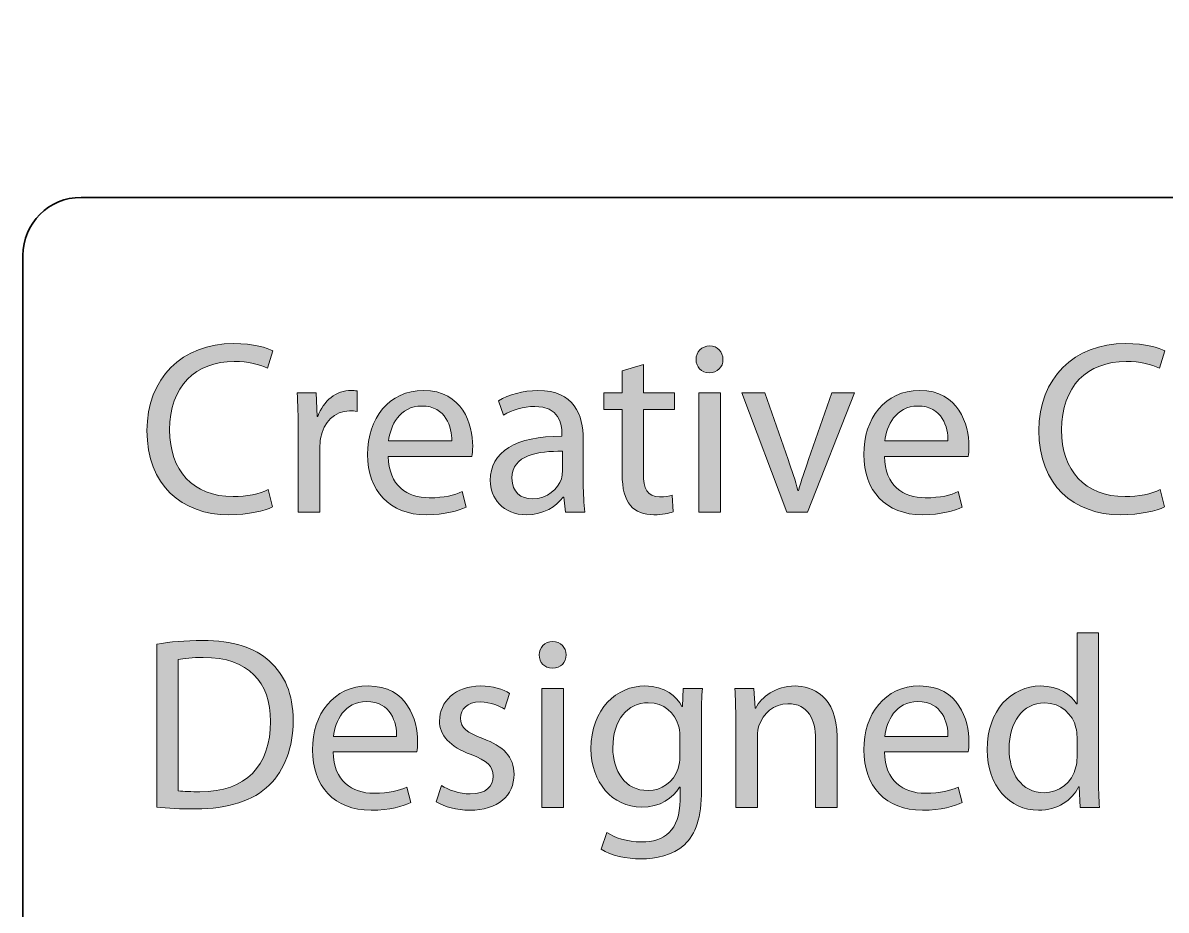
# Model space of a CAD drawing. Header units: inches. Extents: x 51 to 229, y 44 to 173.
# Drawn here: x 50.58 to 70.24, y 124.21 to 139.47 of the extents above; entities that cross this region are included whole.
import ezdxf

# ---------------------------------------------------------------- set-up
doc = ezdxf.new("R2010")
doc.units = ezdxf.units.IN
doc.header["$MEASUREMENT"] = 0
doc.layers.add('Artwork', color=7, linetype='Continuous')

# ---------------------------------------------------------------- blocks, each defined once
blk = doc.blocks.new('block 7')
at = {"layer": 'Artwork', "true_color": 0xed1c24}
h = blk.add_hatch(color=240, dxfattribs=at)
h.dxf.hatch_style = 2
edge = h.paths.add_edge_path()
edge.add_spline(control_points=[(54.874, 131.146), (54.743, 131.078), (54.468, 131.01), (54.121, 131.01), (53.317, 131.01), (52.716, 131.518), (52.716, 132.457), (52.716, 133.354), (53.321, 133.955), (54.205, 133.955), (54.557, 133.955), (54.785, 133.879), (54.882, 133.828), (54.882, 133.828), (54.789, 133.528), (54.789, 133.528), (54.654, 133.596), (54.455, 133.646), (54.218, 133.646), (53.55, 133.646), (53.105, 133.219), (53.105, 132.47), (53.105, 131.768), (53.507, 131.323), (54.197, 131.323), (54.426, 131.323), (54.654, 131.37), (54.802, 131.442), (54.802, 131.442), (54.874, 131.146), (54.874, 131.146)], knot_values=[0, 0, 0, 0, 1, 1, 1, 2, 2, 2, 3, 3, 3, 4, 4, 4, 5, 5, 5, 6, 6, 6, 7, 7, 7, 8, 8, 8, 9, 9, 9, 10, 10, 10, 10], degree=3, periodic=1)
h = blk.add_hatch(color=240, dxfattribs=at)
h.dxf.hatch_style = 2
edge = h.paths.add_edge_path()
edge.add_spline(control_points=[(62.618, 133.68), (62.618, 133.553), (62.529, 133.452), (62.381, 133.452), (62.245, 133.452), (62.156, 133.553), (62.156, 133.68), (62.156, 133.807), (62.249, 133.913), (62.389, 133.913), (62.525, 133.913), (62.618, 133.811), (62.618, 133.68)], knot_values=[0, 0, 0, 0, 1, 1, 1, 2, 2, 2, 3, 3, 3, 4, 4, 4, 4], degree=3, periodic=1)
h.paths.add_polyline_path([(62.203, 131.057), (62.203, 133.105), (62.575, 133.105), (62.575, 131.057)])
h = blk.add_hatch(color=240, dxfattribs=at)
h.dxf.hatch_style = 2
edge = h.paths.add_edge_path()
edge.add_spline(control_points=[(70.207, 131.146), (70.076, 131.078), (69.801, 131.01), (69.454, 131.01), (68.65, 131.01), (68.049, 131.518), (68.049, 132.457), (68.049, 133.354), (68.654, 133.955), (69.538, 133.955), (69.89, 133.955), (70.118, 133.879), (70.215, 133.828), (70.215, 133.828), (70.122, 133.528), (70.122, 133.528), (69.987, 133.596), (69.788, 133.646), (69.551, 133.646), (68.883, 133.646), (68.438, 133.219), (68.438, 132.47), (68.438, 131.768), (68.84, 131.323), (69.53, 131.323), (69.758, 131.323), (69.987, 131.37), (70.135, 131.442), (70.135, 131.442), (70.207, 131.146), (70.207, 131.146)], knot_values=[0, 0, 0, 0, 1, 1, 1, 2, 2, 2, 3, 3, 3, 4, 4, 4, 5, 5, 5, 6, 6, 6, 7, 7, 7, 8, 8, 8, 9, 9, 9, 10, 10, 10, 10], degree=3, periodic=1)
h = blk.add_hatch(color=240, dxfattribs=at)
h.dxf.hatch_style = 2
edge = h.paths.add_edge_path()
edge.add_spline(control_points=[(61.25, 133.596), (61.25, 133.596), (61.25, 133.105), (61.25, 133.105), (61.25, 133.105), (61.783, 133.105), (61.783, 133.105), (61.783, 133.105), (61.783, 132.821), (61.783, 132.821), (61.783, 132.821), (61.25, 132.821), (61.25, 132.821), (61.25, 132.821), (61.25, 131.717), (61.25, 131.717), (61.25, 131.463), (61.322, 131.319), (61.529, 131.319), (61.631, 131.319), (61.69, 131.328), (61.745, 131.345), (61.745, 131.345), (61.762, 131.061), (61.762, 131.061), (61.69, 131.036), (61.576, 131.01), (61.432, 131.01), (61.259, 131.01), (61.119, 131.07), (61.03, 131.167), (60.929, 131.281), (60.886, 131.463), (60.886, 131.704), (60.886, 131.704), (60.886, 132.821), (60.886, 132.821), (60.886, 132.821), (60.569, 132.821), (60.569, 132.821), (60.569, 132.821), (60.569, 133.105), (60.569, 133.105), (60.569, 133.105), (60.886, 133.105), (60.886, 133.105), (60.886, 133.105), (60.886, 133.486), (60.886, 133.486), (60.886, 133.486), (61.25, 133.596), (61.25, 133.596)], knot_values=[0, 0, 0, 0, 1, 1, 1, 2, 2, 2, 3, 3, 3, 4, 4, 4, 5, 5, 5, 6, 6, 6, 7, 7, 7, 8, 8, 8, 9, 9, 9, 10, 10, 10, 11, 11, 11, 12, 12, 12, 13, 13, 13, 14, 14, 14, 15, 15, 15, 16, 16, 16, 17, 17, 17, 17], degree=3, periodic=1)
h = blk.add_hatch(color=240, dxfattribs=at)
h.dxf.hatch_style = 2
edge = h.paths.add_edge_path()
edge.add_spline(control_points=[(55.315, 132.466), (55.315, 132.707), (55.311, 132.914), (55.298, 133.105), (55.298, 133.105), (55.624, 133.105), (55.624, 133.105), (55.624, 133.105), (55.641, 132.699), (55.641, 132.699), (55.641, 132.699), (55.654, 132.699), (55.654, 132.699), (55.747, 132.974), (55.975, 133.147), (56.225, 133.147), (56.263, 133.147), (56.293, 133.143), (56.327, 133.139), (56.327, 133.139), (56.327, 132.787), (56.327, 132.787), (56.288, 132.796), (56.25, 132.796), (56.2, 132.796), (55.937, 132.796), (55.751, 132.601), (55.7, 132.322), (55.692, 132.271), (55.688, 132.208), (55.688, 132.149), (55.688, 132.149), (55.688, 131.057), (55.688, 131.057), (55.688, 131.057), (55.315, 131.057), (55.315, 131.057), (55.315, 131.057), (55.315, 132.466), (55.315, 132.466)], knot_values=[0, 0, 0, 0, 1, 1, 1, 2, 2, 2, 3, 3, 3, 4, 4, 4, 5, 5, 5, 6, 6, 6, 7, 7, 7, 8, 8, 8, 9, 9, 9, 10, 10, 10, 11, 11, 11, 12, 12, 12, 13, 13, 13, 13], degree=3, periodic=1)
h = blk.add_hatch(color=240, dxfattribs=at)
h.dxf.hatch_style = 2
edge = h.paths.add_edge_path()
edge.add_spline(control_points=[(56.865, 132.013), (56.873, 131.51), (57.19, 131.302), (57.567, 131.302), (57.834, 131.302), (57.999, 131.349), (58.134, 131.408), (58.134, 131.408), (58.202, 131.142), (58.202, 131.142), (58.071, 131.082), (57.842, 131.01), (57.516, 131.01), (56.886, 131.01), (56.509, 131.429), (56.509, 132.047), (56.509, 132.665), (56.873, 133.147), (57.47, 133.147), (58.143, 133.147), (58.316, 132.563), (58.316, 132.187), (58.316, 132.11), (58.312, 132.056), (58.303, 132.013), (58.303, 132.013), (56.865, 132.013), (56.865, 132.013)], knot_values=[0, 0, 0, 0, 1, 1, 1, 2, 2, 2, 3, 3, 3, 4, 4, 4, 5, 5, 5, 6, 6, 6, 7, 7, 7, 8, 8, 8, 9, 9, 9, 9], degree=3, periodic=1)
edge = h.paths.add_edge_path()
edge.add_spline(control_points=[(57.956, 132.28), (57.96, 132.512), (57.859, 132.88), (57.44, 132.88), (57.059, 132.88), (56.899, 132.538), (56.869, 132.28), (56.869, 132.28), (57.956, 132.28), (57.956, 132.28)], knot_values=[0, 0, 0, 0, 1, 1, 1, 2, 2, 2, 3, 3, 3, 3], degree=3, periodic=1)
h = blk.add_hatch(color=240, dxfattribs=at)
h.dxf.hatch_style = 2
edge = h.paths.add_edge_path()
edge.add_spline(control_points=[(60.217, 131.548), (60.217, 131.37), (60.225, 131.197), (60.246, 131.057), (60.246, 131.057), (59.912, 131.057), (59.912, 131.057), (59.912, 131.057), (59.882, 131.315), (59.882, 131.315), (59.882, 131.315), (59.87, 131.315), (59.87, 131.315), (59.756, 131.154), (59.536, 131.01), (59.244, 131.01), (58.829, 131.01), (58.617, 131.302), (58.617, 131.599), (58.617, 132.094), (59.057, 132.364), (59.849, 132.36), (59.849, 132.36), (59.849, 132.402), (59.849, 132.402), (59.849, 132.567), (59.802, 132.876), (59.383, 132.872), (59.189, 132.872), (58.99, 132.817), (58.846, 132.72), (58.846, 132.72), (58.761, 132.969), (58.761, 132.969), (58.93, 133.075), (59.18, 133.147), (59.438, 133.147), (60.064, 133.147), (60.217, 132.72), (60.217, 132.314), (60.217, 132.314), (60.217, 131.548), (60.217, 131.548)], knot_values=[0, 0, 0, 0, 1, 1, 1, 2, 2, 2, 3, 3, 3, 4, 4, 4, 5, 5, 5, 6, 6, 6, 7, 7, 7, 8, 8, 8, 9, 9, 9, 10, 10, 10, 11, 11, 11, 12, 12, 12, 13, 13, 13, 14, 14, 14, 14], degree=3, periodic=1)
edge = h.paths.add_edge_path()
edge.add_spline(control_points=[(59.857, 132.102), (59.451, 132.11), (58.99, 132.038), (58.99, 131.641), (58.99, 131.395), (59.151, 131.285), (59.337, 131.285), (59.607, 131.285), (59.781, 131.455), (59.84, 131.628), (59.853, 131.671), (59.857, 131.713), (59.857, 131.747), (59.857, 131.747), (59.857, 132.102), (59.857, 132.102)], knot_values=[0, 0, 0, 0, 1, 1, 1, 2, 2, 2, 3, 3, 3, 4, 4, 4, 5, 5, 5, 5], degree=3, periodic=1)
h = blk.add_hatch(color=240, dxfattribs=at)
h.dxf.hatch_style = 2
edge = h.paths.add_edge_path()
edge.add_spline(control_points=[(63.337, 133.105), (63.337, 133.105), (63.739, 131.958), (63.739, 131.958), (63.807, 131.768), (63.862, 131.599), (63.904, 131.429), (63.904, 131.429), (63.917, 131.429), (63.917, 131.429), (63.964, 131.599), (64.023, 131.768), (64.09, 131.958), (64.09, 131.958), (64.488, 133.105), (64.488, 133.105), (64.488, 133.105), (64.878, 133.105), (64.878, 133.105), (64.878, 133.105), (64.074, 131.057), (64.074, 131.057), (64.074, 131.057), (63.718, 131.057), (63.718, 131.057), (63.718, 131.057), (62.94, 133.105), (62.94, 133.105), (62.94, 133.105), (63.337, 133.105), (63.337, 133.105)], knot_values=[0, 0, 0, 0, 1, 1, 1, 2, 2, 2, 3, 3, 3, 4, 4, 4, 5, 5, 5, 6, 6, 6, 7, 7, 7, 8, 8, 8, 9, 9, 9, 10, 10, 10, 10], degree=3, periodic=1)
h = blk.add_hatch(color=240, dxfattribs=at)
h.dxf.hatch_style = 2
edge = h.paths.add_edge_path()
edge.add_spline(control_points=[(65.395, 132.013), (65.403, 131.51), (65.721, 131.302), (66.097, 131.302), (66.364, 131.302), (66.529, 131.349), (66.664, 131.408), (66.664, 131.408), (66.732, 131.142), (66.732, 131.142), (66.601, 131.082), (66.372, 131.01), (66.046, 131.01), (65.416, 131.01), (65.039, 131.429), (65.039, 132.047), (65.039, 132.665), (65.403, 133.147), (66, 133.147), (66.673, 133.147), (66.846, 132.563), (66.846, 132.187), (66.846, 132.11), (66.842, 132.056), (66.833, 132.013), (66.833, 132.013), (65.395, 132.013), (65.395, 132.013)], knot_values=[0, 0, 0, 0, 1, 1, 1, 2, 2, 2, 3, 3, 3, 4, 4, 4, 5, 5, 5, 6, 6, 6, 7, 7, 7, 8, 8, 8, 9, 9, 9, 9], degree=3, periodic=1)
edge = h.paths.add_edge_path()
edge.add_spline(control_points=[(66.486, 132.28), (66.491, 132.512), (66.389, 132.88), (65.97, 132.88), (65.589, 132.88), (65.429, 132.538), (65.399, 132.28), (65.399, 132.28), (66.486, 132.28), (66.486, 132.28)], knot_values=[0, 0, 0, 0, 1, 1, 1, 2, 2, 2, 3, 3, 3, 3], degree=3, periodic=1)
h = blk.add_hatch(color=240, dxfattribs=at)
h.dxf.hatch_style = 2
edge = h.paths.add_edge_path()
edge.add_spline(control_points=[(69.073, 128.981), (69.073, 128.981), (69.073, 126.506), (69.073, 126.506), (69.073, 126.324), (69.081, 126.117), (69.089, 125.977), (69.089, 125.977), (68.759, 125.977), (68.759, 125.977), (68.759, 125.977), (68.743, 126.332), (68.743, 126.332), (68.743, 126.332), (68.73, 126.332), (68.73, 126.332), (68.62, 126.104), (68.374, 125.93), (68.04, 125.93), (67.545, 125.93), (67.16, 126.349), (67.16, 126.971), (67.156, 127.653), (67.583, 128.067), (68.078, 128.067), (68.396, 128.067), (68.603, 127.919), (68.696, 127.758), (68.696, 127.758), (68.705, 127.758), (68.705, 127.758), (68.705, 127.758), (68.705, 128.981), (68.705, 128.981), (68.705, 128.981), (69.073, 128.981), (69.073, 128.981)], knot_values=[0, 0, 0, 0, 1, 1, 1, 2, 2, 2, 3, 3, 3, 4, 4, 4, 5, 5, 5, 6, 6, 6, 7, 7, 7, 8, 8, 8, 9, 9, 9, 10, 10, 10, 11, 11, 11, 12, 12, 12, 12], degree=3, periodic=1)
edge = h.paths.add_edge_path()
edge.add_spline(control_points=[(68.705, 127.191), (68.705, 127.238), (68.7, 127.301), (68.687, 127.348), (68.633, 127.58), (68.429, 127.775), (68.15, 127.775), (67.765, 127.775), (67.537, 127.437), (67.537, 126.988), (67.537, 126.573), (67.744, 126.231), (68.142, 126.231), (68.391, 126.231), (68.62, 126.4), (68.687, 126.675), (68.7, 126.726), (68.705, 126.777), (68.705, 126.836), (68.705, 126.836), (68.705, 127.191), (68.705, 127.191)], knot_values=[0, 0, 0, 0, 1, 1, 1, 2, 2, 2, 3, 3, 3, 4, 4, 4, 5, 5, 5, 6, 6, 6, 7, 7, 7, 7], degree=3, periodic=1)
h = blk.add_hatch(color=240, dxfattribs=at)
h.dxf.hatch_style = 2
edge = h.paths.add_edge_path()
edge.add_spline(control_points=[(52.885, 128.786), (53.11, 128.825), (53.376, 128.85), (53.668, 128.85), (54.197, 128.85), (54.574, 128.723), (54.823, 128.494), (55.081, 128.262), (55.229, 127.932), (55.229, 127.471), (55.229, 127.005), (55.081, 126.624), (54.819, 126.362), (54.548, 126.095), (54.108, 125.952), (53.554, 125.952), (53.287, 125.952), (53.072, 125.964), (52.885, 125.985), (52.885, 125.985), (52.885, 128.786), (52.885, 128.786)], knot_values=[0, 0, 0, 0, 1, 1, 1, 2, 2, 2, 3, 3, 3, 4, 4, 4, 5, 5, 5, 6, 6, 6, 7, 7, 7, 7], degree=3, periodic=1)
edge = h.paths.add_edge_path()
edge.add_spline(control_points=[(53.254, 126.265), (53.347, 126.252), (53.482, 126.248), (53.626, 126.248), (54.417, 126.248), (54.84, 126.688), (54.84, 127.458), (54.844, 128.131), (54.464, 128.558), (53.685, 128.558), (53.495, 128.558), (53.351, 128.541), (53.254, 128.52), (53.254, 128.52), (53.254, 126.265), (53.254, 126.265)], knot_values=[0, 0, 0, 0, 1, 1, 1, 2, 2, 2, 3, 3, 3, 4, 4, 4, 5, 5, 5, 5], degree=3, periodic=1)
h = blk.add_hatch(color=240, dxfattribs=at)
h.dxf.hatch_style = 2
edge = h.paths.add_edge_path()
edge.add_spline(control_points=[(59.921, 128.6), (59.921, 128.473), (59.832, 128.372), (59.684, 128.372), (59.549, 128.372), (59.46, 128.473), (59.46, 128.6), (59.46, 128.727), (59.553, 128.833), (59.692, 128.833), (59.828, 128.833), (59.921, 128.731), (59.921, 128.6)], knot_values=[0, 0, 0, 0, 1, 1, 1, 2, 2, 2, 3, 3, 3, 4, 4, 4, 4], degree=3, periodic=1)
h.paths.add_polyline_path([(59.506, 125.977), (59.506, 128.025), (59.879, 128.025), (59.879, 125.977)])
h = blk.add_hatch(color=240, dxfattribs=at)
h.dxf.hatch_style = 2
edge = h.paths.add_edge_path()
edge.add_spline(control_points=[(55.916, 126.933), (55.925, 126.43), (56.242, 126.222), (56.619, 126.222), (56.885, 126.222), (57.05, 126.269), (57.186, 126.328), (57.186, 126.328), (57.253, 126.062), (57.253, 126.062), (57.122, 126.002), (56.894, 125.93), (56.568, 125.93), (55.937, 125.93), (55.561, 126.349), (55.561, 126.967), (55.561, 127.585), (55.925, 128.067), (56.521, 128.067), (57.194, 128.067), (57.368, 127.483), (57.368, 127.107), (57.368, 127.03), (57.363, 126.976), (57.355, 126.933), (57.355, 126.933), (55.916, 126.933), (55.916, 126.933)], knot_values=[0, 0, 0, 0, 1, 1, 1, 2, 2, 2, 3, 3, 3, 4, 4, 4, 5, 5, 5, 6, 6, 6, 7, 7, 7, 8, 8, 8, 9, 9, 9, 9], degree=3, periodic=1)
edge = h.paths.add_edge_path()
edge.add_spline(control_points=[(57.008, 127.2), (57.012, 127.432), (56.911, 127.8), (56.492, 127.8), (56.111, 127.8), (55.95, 127.458), (55.921, 127.2), (55.921, 127.2), (57.008, 127.2), (57.008, 127.2)], knot_values=[0, 0, 0, 0, 1, 1, 1, 2, 2, 2, 3, 3, 3, 3], degree=3, periodic=1)
h = blk.add_hatch(color=240, dxfattribs=at)
h.dxf.hatch_style = 2
edge = h.paths.add_edge_path()
edge.add_spline(control_points=[(57.779, 126.354), (57.893, 126.286), (58.088, 126.21), (58.274, 126.21), (58.541, 126.21), (58.668, 126.341), (58.668, 126.514), (58.668, 126.692), (58.562, 126.785), (58.291, 126.887), (57.919, 127.022), (57.745, 127.221), (57.745, 127.466), (57.745, 127.796), (58.016, 128.067), (58.452, 128.067), (58.659, 128.067), (58.841, 128.012), (58.951, 127.94), (58.951, 127.94), (58.862, 127.669), (58.862, 127.669), (58.782, 127.72), (58.634, 127.792), (58.443, 127.792), (58.223, 127.792), (58.105, 127.665), (58.105, 127.513), (58.105, 127.344), (58.223, 127.268), (58.49, 127.162), (58.841, 127.03), (59.027, 126.853), (59.027, 126.548), (59.027, 126.184), (58.744, 125.93), (58.266, 125.93), (58.041, 125.93), (57.834, 125.99), (57.69, 126.074), (57.69, 126.074), (57.779, 126.354), (57.779, 126.354)], knot_values=[0, 0, 0, 0, 1, 1, 1, 2, 2, 2, 3, 3, 3, 4, 4, 4, 5, 5, 5, 6, 6, 6, 7, 7, 7, 8, 8, 8, 9, 9, 9, 10, 10, 10, 11, 11, 11, 12, 12, 12, 13, 13, 13, 14, 14, 14, 14], degree=3, periodic=1)
h = blk.add_hatch(color=240, dxfattribs=at)
h.dxf.hatch_style = 2
edge = h.paths.add_edge_path()
edge.add_spline(control_points=[(62.248, 126.277), (62.248, 125.804), (62.151, 125.52), (61.956, 125.338), (61.753, 125.156), (61.466, 125.093), (61.208, 125.093), (60.962, 125.093), (60.691, 125.152), (60.526, 125.262), (60.526, 125.262), (60.619, 125.55), (60.619, 125.55), (60.755, 125.461), (60.966, 125.385), (61.22, 125.385), (61.601, 125.385), (61.88, 125.584), (61.88, 126.104), (61.88, 126.104), (61.88, 126.328), (61.88, 126.328), (61.88, 126.328), (61.872, 126.328), (61.872, 126.328), (61.762, 126.138), (61.538, 125.985), (61.22, 125.985), (60.713, 125.985), (60.349, 126.417), (60.349, 126.984), (60.349, 127.678), (60.801, 128.067), (61.275, 128.067), (61.631, 128.067), (61.821, 127.885), (61.914, 127.716), (61.914, 127.716), (61.923, 127.716), (61.923, 127.716), (61.923, 127.716), (61.935, 128.025), (61.935, 128.025), (61.935, 128.025), (62.265, 128.025), (62.265, 128.025), (62.253, 127.881), (62.248, 127.712), (62.248, 127.466), (62.248, 127.466), (62.248, 126.277), (62.248, 126.277)], knot_values=[0, 0, 0, 0, 1, 1, 1, 2, 2, 2, 3, 3, 3, 4, 4, 4, 5, 5, 5, 6, 6, 6, 7, 7, 7, 8, 8, 8, 9, 9, 9, 10, 10, 10, 11, 11, 11, 12, 12, 12, 13, 13, 13, 14, 14, 14, 15, 15, 15, 16, 16, 16, 17, 17, 17, 17], degree=3, periodic=1)
edge = h.paths.add_edge_path()
edge.add_spline(control_points=[(61.876, 127.217), (61.876, 127.28), (61.872, 127.335), (61.855, 127.382), (61.787, 127.602), (61.61, 127.779), (61.334, 127.779), (60.979, 127.779), (60.725, 127.479), (60.725, 127.005), (60.725, 126.603), (60.933, 126.269), (61.33, 126.269), (61.563, 126.269), (61.77, 126.413), (61.846, 126.65), (61.868, 126.713), (61.876, 126.785), (61.876, 126.849), (61.876, 126.849), (61.876, 127.217), (61.876, 127.217)], knot_values=[0, 0, 0, 0, 1, 1, 1, 2, 2, 2, 3, 3, 3, 4, 4, 4, 5, 5, 5, 6, 6, 6, 7, 7, 7, 7], degree=3, periodic=1)
h = blk.add_hatch(color=240, dxfattribs=at)
h.dxf.hatch_style = 2
edge = h.paths.add_edge_path()
edge.add_spline(control_points=[(62.838, 127.471), (62.838, 127.686), (62.834, 127.856), (62.821, 128.025), (62.821, 128.025), (63.151, 128.025), (63.151, 128.025), (63.151, 128.025), (63.172, 127.686), (63.172, 127.686), (63.172, 127.686), (63.181, 127.686), (63.181, 127.686), (63.282, 127.877), (63.519, 128.067), (63.858, 128.067), (64.141, 128.067), (64.581, 127.898), (64.581, 127.196), (64.581, 127.196), (64.581, 125.977), (64.581, 125.977), (64.581, 125.977), (64.209, 125.977), (64.209, 125.977), (64.209, 125.977), (64.209, 127.157), (64.209, 127.157), (64.209, 127.487), (64.086, 127.762), (63.735, 127.762), (63.494, 127.762), (63.303, 127.589), (63.236, 127.382), (63.219, 127.335), (63.21, 127.272), (63.21, 127.208), (63.21, 127.208), (63.21, 125.977), (63.21, 125.977), (63.21, 125.977), (62.838, 125.977), (62.838, 125.977), (62.838, 125.977), (62.838, 127.471), (62.838, 127.471)], knot_values=[0, 0, 0, 0, 1, 1, 1, 2, 2, 2, 3, 3, 3, 4, 4, 4, 5, 5, 5, 6, 6, 6, 7, 7, 7, 8, 8, 8, 9, 9, 9, 10, 10, 10, 11, 11, 11, 12, 12, 12, 13, 13, 13, 14, 14, 14, 15, 15, 15, 15], degree=3, periodic=1)
h = blk.add_hatch(color=240, dxfattribs=at)
h.dxf.hatch_style = 2
edge = h.paths.add_edge_path()
edge.add_spline(control_points=[(65.395, 126.933), (65.403, 126.43), (65.72, 126.222), (66.097, 126.222), (66.363, 126.222), (66.528, 126.269), (66.664, 126.328), (66.664, 126.328), (66.731, 126.062), (66.731, 126.062), (66.6, 126.002), (66.372, 125.93), (66.046, 125.93), (65.416, 125.93), (65.039, 126.349), (65.039, 126.967), (65.039, 127.585), (65.403, 128.067), (66, 128.067), (66.672, 128.067), (66.846, 127.483), (66.846, 127.107), (66.846, 127.03), (66.842, 126.976), (66.833, 126.933), (66.833, 126.933), (65.395, 126.933), (65.395, 126.933)], knot_values=[0, 0, 0, 0, 1, 1, 1, 2, 2, 2, 3, 3, 3, 4, 4, 4, 5, 5, 5, 6, 6, 6, 7, 7, 7, 8, 8, 8, 9, 9, 9, 9], degree=3, periodic=1)
edge = h.paths.add_edge_path()
edge.add_spline(control_points=[(66.486, 127.2), (66.49, 127.432), (66.389, 127.8), (65.97, 127.8), (65.589, 127.8), (65.428, 127.458), (65.399, 127.2), (65.399, 127.2), (66.486, 127.2), (66.486, 127.2)], knot_values=[0, 0, 0, 0, 1, 1, 1, 2, 2, 2, 3, 3, 3, 3], degree=3, periodic=1)
at = {"layer": 'Artwork', "lineweight": 0}
for points in [[(62.203, 131.057), (62.203, 133.105), (62.575, 133.105), (62.575, 131.057), (62.203, 131.057)], [(59.506, 125.977), (59.506, 128.025), (59.879, 128.025), (59.879, 125.977), (59.506, 125.977)]]:
    blk.add_lwpolyline(points, dxfattribs=at)
for points, knots in [([(54.874, 131.146), (54.743, 131.078), (54.468, 131.01), (54.121, 131.01), (53.317, 131.01), (52.716, 131.518), (52.716, 132.457), (52.716, 133.354), (53.321, 133.955), (54.205, 133.955), (54.557, 133.955), (54.785, 133.879), (54.882, 133.828), (54.882, 133.828), (54.789, 133.528), (54.789, 133.528), (54.654, 133.596), (54.455, 133.646), (54.218, 133.646), (53.55, 133.646), (53.105, 133.219), (53.105, 132.47), (53.105, 131.768), (53.507, 131.323), (54.197, 131.323), (54.426, 131.323), (54.654, 131.37), (54.802, 131.442), (54.802, 131.442), (54.874, 131.146), (54.874, 131.146)], [0, 0, 0, 0, 1, 1, 1, 2, 2, 2, 3, 3, 3, 4, 4, 4, 5, 5, 5, 6, 6, 6, 7, 7, 7, 8, 8, 8, 9, 9, 9, 10, 10, 10, 10]), ([(62.618, 133.68), (62.618, 133.553), (62.529, 133.452), (62.381, 133.452), (62.245, 133.452), (62.156, 133.553), (62.156, 133.68), (62.156, 133.807), (62.249, 133.913), (62.389, 133.913), (62.525, 133.913), (62.618, 133.811), (62.618, 133.68)], [0, 0, 0, 0, 1, 1, 1, 2, 2, 2, 3, 3, 3, 4, 4, 4, 4]), ([(70.207, 131.146), (70.076, 131.078), (69.801, 131.01), (69.454, 131.01), (68.65, 131.01), (68.049, 131.518), (68.049, 132.457), (68.049, 133.354), (68.654, 133.955), (69.538, 133.955), (69.89, 133.955), (70.118, 133.879), (70.215, 133.828), (70.215, 133.828), (70.122, 133.528), (70.122, 133.528), (69.987, 133.596), (69.788, 133.646), (69.551, 133.646), (68.883, 133.646), (68.438, 133.219), (68.438, 132.47), (68.438, 131.768), (68.84, 131.323), (69.53, 131.323), (69.758, 131.323), (69.987, 131.37), (70.135, 131.442), (70.135, 131.442), (70.207, 131.146), (70.207, 131.146)], [0, 0, 0, 0, 1, 1, 1, 2, 2, 2, 3, 3, 3, 4, 4, 4, 5, 5, 5, 6, 6, 6, 7, 7, 7, 8, 8, 8, 9, 9, 9, 10, 10, 10, 10]), ([(61.25, 133.596), (61.25, 133.596), (61.25, 133.105), (61.25, 133.105), (61.25, 133.105), (61.783, 133.105), (61.783, 133.105), (61.783, 133.105), (61.783, 132.821), (61.783, 132.821), (61.783, 132.821), (61.25, 132.821), (61.25, 132.821), (61.25, 132.821), (61.25, 131.717), (61.25, 131.717), (61.25, 131.463), (61.322, 131.319), (61.529, 131.319), (61.631, 131.319), (61.69, 131.328), (61.745, 131.345), (61.745, 131.345), (61.762, 131.061), (61.762, 131.061), (61.69, 131.036), (61.576, 131.01), (61.432, 131.01), (61.259, 131.01), (61.119, 131.07), (61.03, 131.167), (60.929, 131.281), (60.886, 131.463), (60.886, 131.704), (60.886, 131.704), (60.886, 132.821), (60.886, 132.821), (60.886, 132.821), (60.569, 132.821), (60.569, 132.821), (60.569, 132.821), (60.569, 133.105), (60.569, 133.105), (60.569, 133.105), (60.886, 133.105), (60.886, 133.105), (60.886, 133.105), (60.886, 133.486), (60.886, 133.486), (60.886, 133.486), (61.25, 133.596), (61.25, 133.596)], [0, 0, 0, 0, 1, 1, 1, 2, 2, 2, 3, 3, 3, 4, 4, 4, 5, 5, 5, 6, 6, 6, 7, 7, 7, 8, 8, 8, 9, 9, 9, 10, 10, 10, 11, 11, 11, 12, 12, 12, 13, 13, 13, 14, 14, 14, 15, 15, 15, 16, 16, 16, 17, 17, 17, 17]), ([(55.315, 132.466), (55.315, 132.707), (55.311, 132.914), (55.298, 133.105), (55.298, 133.105), (55.624, 133.105), (55.624, 133.105), (55.624, 133.105), (55.641, 132.699), (55.641, 132.699), (55.641, 132.699), (55.654, 132.699), (55.654, 132.699), (55.747, 132.974), (55.975, 133.147), (56.225, 133.147), (56.263, 133.147), (56.293, 133.143), (56.327, 133.139), (56.327, 133.139), (56.327, 132.787), (56.327, 132.787), (56.288, 132.796), (56.25, 132.796), (56.2, 132.796), (55.937, 132.796), (55.751, 132.601), (55.7, 132.322), (55.692, 132.271), (55.688, 132.208), (55.688, 132.149), (55.688, 132.149), (55.688, 131.057), (55.688, 131.057), (55.688, 131.057), (55.315, 131.057), (55.315, 131.057), (55.315, 131.057), (55.315, 132.466), (55.315, 132.466)], [0, 0, 0, 0, 1, 1, 1, 2, 2, 2, 3, 3, 3, 4, 4, 4, 5, 5, 5, 6, 6, 6, 7, 7, 7, 8, 8, 8, 9, 9, 9, 10, 10, 10, 11, 11, 11, 12, 12, 12, 13, 13, 13, 13]), ([(56.865, 132.013), (56.873, 131.51), (57.19, 131.302), (57.567, 131.302), (57.834, 131.302), (57.999, 131.349), (58.134, 131.408), (58.134, 131.408), (58.202, 131.142), (58.202, 131.142), (58.071, 131.082), (57.842, 131.01), (57.516, 131.01), (56.886, 131.01), (56.509, 131.429), (56.509, 132.047), (56.509, 132.665), (56.873, 133.147), (57.47, 133.147), (58.143, 133.147), (58.316, 132.563), (58.316, 132.187), (58.316, 132.11), (58.312, 132.056), (58.303, 132.013), (58.303, 132.013), (56.865, 132.013), (56.865, 132.013)], [0, 0, 0, 0, 1, 1, 1, 2, 2, 2, 3, 3, 3, 4, 4, 4, 5, 5, 5, 6, 6, 6, 7, 7, 7, 8, 8, 8, 9, 9, 9, 9]), ([(60.217, 131.548), (60.217, 131.37), (60.225, 131.197), (60.246, 131.057), (60.246, 131.057), (59.912, 131.057), (59.912, 131.057), (59.912, 131.057), (59.882, 131.315), (59.882, 131.315), (59.882, 131.315), (59.87, 131.315), (59.87, 131.315), (59.756, 131.154), (59.536, 131.01), (59.244, 131.01), (58.829, 131.01), (58.617, 131.302), (58.617, 131.599), (58.617, 132.094), (59.057, 132.364), (59.849, 132.36), (59.849, 132.36), (59.849, 132.402), (59.849, 132.402), (59.849, 132.567), (59.802, 132.876), (59.383, 132.872), (59.189, 132.872), (58.99, 132.817), (58.846, 132.72), (58.846, 132.72), (58.761, 132.969), (58.761, 132.969), (58.93, 133.075), (59.18, 133.147), (59.438, 133.147), (60.064, 133.147), (60.217, 132.72), (60.217, 132.314), (60.217, 132.314), (60.217, 131.548), (60.217, 131.548)], [0, 0, 0, 0, 1, 1, 1, 2, 2, 2, 3, 3, 3, 4, 4, 4, 5, 5, 5, 6, 6, 6, 7, 7, 7, 8, 8, 8, 9, 9, 9, 10, 10, 10, 11, 11, 11, 12, 12, 12, 13, 13, 13, 14, 14, 14, 14]), ([(63.337, 133.105), (63.337, 133.105), (63.739, 131.958), (63.739, 131.958), (63.807, 131.768), (63.862, 131.599), (63.904, 131.429), (63.904, 131.429), (63.917, 131.429), (63.917, 131.429), (63.964, 131.599), (64.023, 131.768), (64.09, 131.958), (64.09, 131.958), (64.488, 133.105), (64.488, 133.105), (64.488, 133.105), (64.878, 133.105), (64.878, 133.105), (64.878, 133.105), (64.074, 131.057), (64.074, 131.057), (64.074, 131.057), (63.718, 131.057), (63.718, 131.057), (63.718, 131.057), (62.94, 133.105), (62.94, 133.105), (62.94, 133.105), (63.337, 133.105), (63.337, 133.105)], [0, 0, 0, 0, 1, 1, 1, 2, 2, 2, 3, 3, 3, 4, 4, 4, 5, 5, 5, 6, 6, 6, 7, 7, 7, 8, 8, 8, 9, 9, 9, 10, 10, 10, 10]), ([(65.395, 132.013), (65.403, 131.51), (65.721, 131.302), (66.097, 131.302), (66.364, 131.302), (66.529, 131.349), (66.664, 131.408), (66.664, 131.408), (66.732, 131.142), (66.732, 131.142), (66.601, 131.082), (66.372, 131.01), (66.046, 131.01), (65.416, 131.01), (65.039, 131.429), (65.039, 132.047), (65.039, 132.665), (65.403, 133.147), (66, 133.147), (66.673, 133.147), (66.846, 132.563), (66.846, 132.187), (66.846, 132.11), (66.842, 132.056), (66.833, 132.013), (66.833, 132.013), (65.395, 132.013), (65.395, 132.013)], [0, 0, 0, 0, 1, 1, 1, 2, 2, 2, 3, 3, 3, 4, 4, 4, 5, 5, 5, 6, 6, 6, 7, 7, 7, 8, 8, 8, 9, 9, 9, 9]), ([(57.956, 132.28), (57.96, 132.512), (57.859, 132.88), (57.44, 132.88), (57.059, 132.88), (56.899, 132.538), (56.869, 132.28), (56.869, 132.28), (57.956, 132.28), (57.956, 132.28)], [0, 0, 0, 0, 1, 1, 1, 2, 2, 2, 3, 3, 3, 3]), ([(66.486, 132.28), (66.491, 132.512), (66.389, 132.88), (65.97, 132.88), (65.589, 132.88), (65.429, 132.538), (65.399, 132.28), (65.399, 132.28), (66.486, 132.28), (66.486, 132.28)], [0, 0, 0, 0, 1, 1, 1, 2, 2, 2, 3, 3, 3, 3]), ([(59.857, 132.102), (59.451, 132.11), (58.99, 132.038), (58.99, 131.641), (58.99, 131.395), (59.151, 131.285), (59.337, 131.285), (59.607, 131.285), (59.781, 131.455), (59.84, 131.628), (59.853, 131.671), (59.857, 131.713), (59.857, 131.747), (59.857, 131.747), (59.857, 132.102), (59.857, 132.102)], [0, 0, 0, 0, 1, 1, 1, 2, 2, 2, 3, 3, 3, 4, 4, 4, 5, 5, 5, 5]), ([(69.073, 128.981), (69.073, 128.981), (69.073, 126.506), (69.073, 126.506), (69.073, 126.324), (69.081, 126.117), (69.089, 125.977), (69.089, 125.977), (68.759, 125.977), (68.759, 125.977), (68.759, 125.977), (68.743, 126.332), (68.743, 126.332), (68.743, 126.332), (68.73, 126.332), (68.73, 126.332), (68.62, 126.104), (68.374, 125.93), (68.04, 125.93), (67.545, 125.93), (67.16, 126.349), (67.16, 126.971), (67.156, 127.653), (67.583, 128.067), (68.078, 128.067), (68.396, 128.067), (68.603, 127.919), (68.696, 127.758), (68.696, 127.758), (68.705, 127.758), (68.705, 127.758), (68.705, 127.758), (68.705, 128.981), (68.705, 128.981), (68.705, 128.981), (69.073, 128.981), (69.073, 128.981)], [0, 0, 0, 0, 1, 1, 1, 2, 2, 2, 3, 3, 3, 4, 4, 4, 5, 5, 5, 6, 6, 6, 7, 7, 7, 8, 8, 8, 9, 9, 9, 10, 10, 10, 11, 11, 11, 12, 12, 12, 12]), ([(52.885, 128.786), (53.11, 128.825), (53.376, 128.85), (53.668, 128.85), (54.197, 128.85), (54.574, 128.723), (54.823, 128.494), (55.081, 128.262), (55.229, 127.932), (55.229, 127.471), (55.229, 127.005), (55.081, 126.624), (54.819, 126.362), (54.548, 126.095), (54.108, 125.952), (53.554, 125.952), (53.287, 125.952), (53.072, 125.964), (52.885, 125.985), (52.885, 125.985), (52.885, 128.786), (52.885, 128.786)], [0, 0, 0, 0, 1, 1, 1, 2, 2, 2, 3, 3, 3, 4, 4, 4, 5, 5, 5, 6, 6, 6, 7, 7, 7, 7]), ([(59.921, 128.6), (59.921, 128.473), (59.832, 128.372), (59.684, 128.372), (59.549, 128.372), (59.46, 128.473), (59.46, 128.6), (59.46, 128.727), (59.553, 128.833), (59.692, 128.833), (59.828, 128.833), (59.921, 128.731), (59.921, 128.6)], [0, 0, 0, 0, 1, 1, 1, 2, 2, 2, 3, 3, 3, 4, 4, 4, 4]), ([(53.254, 126.265), (53.347, 126.252), (53.482, 126.248), (53.626, 126.248), (54.417, 126.248), (54.84, 126.688), (54.84, 127.458), (54.844, 128.131), (54.464, 128.558), (53.685, 128.558), (53.495, 128.558), (53.351, 128.541), (53.254, 128.52), (53.254, 128.52), (53.254, 126.265), (53.254, 126.265)], [0, 0, 0, 0, 1, 1, 1, 2, 2, 2, 3, 3, 3, 4, 4, 4, 5, 5, 5, 5]), ([(55.916, 126.933), (55.925, 126.43), (56.242, 126.222), (56.619, 126.222), (56.885, 126.222), (57.05, 126.269), (57.186, 126.328), (57.186, 126.328), (57.253, 126.062), (57.253, 126.062), (57.122, 126.002), (56.894, 125.93), (56.568, 125.93), (55.937, 125.93), (55.561, 126.349), (55.561, 126.967), (55.561, 127.585), (55.925, 128.067), (56.521, 128.067), (57.194, 128.067), (57.368, 127.483), (57.368, 127.107), (57.368, 127.03), (57.363, 126.976), (57.355, 126.933), (57.355, 126.933), (55.916, 126.933), (55.916, 126.933)], [0, 0, 0, 0, 1, 1, 1, 2, 2, 2, 3, 3, 3, 4, 4, 4, 5, 5, 5, 6, 6, 6, 7, 7, 7, 8, 8, 8, 9, 9, 9, 9]), ([(57.779, 126.354), (57.893, 126.286), (58.088, 126.21), (58.274, 126.21), (58.541, 126.21), (58.668, 126.341), (58.668, 126.514), (58.668, 126.692), (58.562, 126.785), (58.291, 126.887), (57.919, 127.022), (57.745, 127.221), (57.745, 127.466), (57.745, 127.796), (58.016, 128.067), (58.452, 128.067), (58.659, 128.067), (58.841, 128.012), (58.951, 127.94), (58.951, 127.94), (58.862, 127.669), (58.862, 127.669), (58.782, 127.72), (58.634, 127.792), (58.443, 127.792), (58.223, 127.792), (58.105, 127.665), (58.105, 127.513), (58.105, 127.344), (58.223, 127.268), (58.49, 127.162), (58.841, 127.03), (59.027, 126.853), (59.027, 126.548), (59.027, 126.184), (58.744, 125.93), (58.266, 125.93), (58.041, 125.93), (57.834, 125.99), (57.69, 126.074), (57.69, 126.074), (57.779, 126.354), (57.779, 126.354)], [0, 0, 0, 0, 1, 1, 1, 2, 2, 2, 3, 3, 3, 4, 4, 4, 5, 5, 5, 6, 6, 6, 7, 7, 7, 8, 8, 8, 9, 9, 9, 10, 10, 10, 11, 11, 11, 12, 12, 12, 13, 13, 13, 14, 14, 14, 14]), ([(62.248, 126.277), (62.248, 125.804), (62.151, 125.52), (61.956, 125.338), (61.753, 125.156), (61.466, 125.093), (61.208, 125.093), (60.962, 125.093), (60.691, 125.152), (60.526, 125.262), (60.526, 125.262), (60.619, 125.55), (60.619, 125.55), (60.755, 125.461), (60.966, 125.385), (61.22, 125.385), (61.601, 125.385), (61.88, 125.584), (61.88, 126.104), (61.88, 126.104), (61.88, 126.328), (61.88, 126.328), (61.88, 126.328), (61.872, 126.328), (61.872, 126.328), (61.762, 126.138), (61.538, 125.985), (61.22, 125.985), (60.713, 125.985), (60.349, 126.417), (60.349, 126.984), (60.349, 127.678), (60.801, 128.067), (61.275, 128.067), (61.631, 128.067), (61.821, 127.885), (61.914, 127.716), (61.914, 127.716), (61.923, 127.716), (61.923, 127.716), (61.923, 127.716), (61.935, 128.025), (61.935, 128.025), (61.935, 128.025), (62.265, 128.025), (62.265, 128.025), (62.253, 127.881), (62.248, 127.712), (62.248, 127.466), (62.248, 127.466), (62.248, 126.277), (62.248, 126.277)], [0, 0, 0, 0, 1, 1, 1, 2, 2, 2, 3, 3, 3, 4, 4, 4, 5, 5, 5, 6, 6, 6, 7, 7, 7, 8, 8, 8, 9, 9, 9, 10, 10, 10, 11, 11, 11, 12, 12, 12, 13, 13, 13, 14, 14, 14, 15, 15, 15, 16, 16, 16, 17, 17, 17, 17]), ([(62.838, 127.471), (62.838, 127.686), (62.834, 127.856), (62.821, 128.025), (62.821, 128.025), (63.151, 128.025), (63.151, 128.025), (63.151, 128.025), (63.172, 127.686), (63.172, 127.686), (63.172, 127.686), (63.181, 127.686), (63.181, 127.686), (63.282, 127.877), (63.519, 128.067), (63.858, 128.067), (64.141, 128.067), (64.581, 127.898), (64.581, 127.196), (64.581, 127.196), (64.581, 125.977), (64.581, 125.977), (64.581, 125.977), (64.209, 125.977), (64.209, 125.977), (64.209, 125.977), (64.209, 127.157), (64.209, 127.157), (64.209, 127.487), (64.086, 127.762), (63.735, 127.762), (63.494, 127.762), (63.303, 127.589), (63.236, 127.382), (63.219, 127.335), (63.21, 127.272), (63.21, 127.208), (63.21, 127.208), (63.21, 125.977), (63.21, 125.977), (63.21, 125.977), (62.838, 125.977), (62.838, 125.977), (62.838, 125.977), (62.838, 127.471), (62.838, 127.471)], [0, 0, 0, 0, 1, 1, 1, 2, 2, 2, 3, 3, 3, 4, 4, 4, 5, 5, 5, 6, 6, 6, 7, 7, 7, 8, 8, 8, 9, 9, 9, 10, 10, 10, 11, 11, 11, 12, 12, 12, 13, 13, 13, 14, 14, 14, 15, 15, 15, 15]), ([(65.395, 126.933), (65.403, 126.43), (65.72, 126.222), (66.097, 126.222), (66.363, 126.222), (66.528, 126.269), (66.664, 126.328), (66.664, 126.328), (66.731, 126.062), (66.731, 126.062), (66.6, 126.002), (66.372, 125.93), (66.046, 125.93), (65.416, 125.93), (65.039, 126.349), (65.039, 126.967), (65.039, 127.585), (65.403, 128.067), (66, 128.067), (66.672, 128.067), (66.846, 127.483), (66.846, 127.107), (66.846, 127.03), (66.842, 126.976), (66.833, 126.933), (66.833, 126.933), (65.395, 126.933), (65.395, 126.933)], [0, 0, 0, 0, 1, 1, 1, 2, 2, 2, 3, 3, 3, 4, 4, 4, 5, 5, 5, 6, 6, 6, 7, 7, 7, 8, 8, 8, 9, 9, 9, 9]), ([(57.008, 127.2), (57.012, 127.432), (56.911, 127.8), (56.492, 127.8), (56.111, 127.8), (55.95, 127.458), (55.921, 127.2), (55.921, 127.2), (57.008, 127.2), (57.008, 127.2)], [0, 0, 0, 0, 1, 1, 1, 2, 2, 2, 3, 3, 3, 3]), ([(61.876, 127.217), (61.876, 127.28), (61.872, 127.335), (61.855, 127.382), (61.787, 127.602), (61.61, 127.779), (61.334, 127.779), (60.979, 127.779), (60.725, 127.479), (60.725, 127.005), (60.725, 126.603), (60.933, 126.269), (61.33, 126.269), (61.563, 126.269), (61.77, 126.413), (61.846, 126.65), (61.868, 126.713), (61.876, 126.785), (61.876, 126.849), (61.876, 126.849), (61.876, 127.217), (61.876, 127.217)], [0, 0, 0, 0, 1, 1, 1, 2, 2, 2, 3, 3, 3, 4, 4, 4, 5, 5, 5, 6, 6, 6, 7, 7, 7, 7]), ([(66.486, 127.2), (66.49, 127.432), (66.389, 127.8), (65.97, 127.8), (65.589, 127.8), (65.428, 127.458), (65.399, 127.2), (65.399, 127.2), (66.486, 127.2), (66.486, 127.2)], [0, 0, 0, 0, 1, 1, 1, 2, 2, 2, 3, 3, 3, 3]), ([(68.705, 127.191), (68.705, 127.238), (68.7, 127.301), (68.687, 127.348), (68.633, 127.58), (68.429, 127.775), (68.15, 127.775), (67.765, 127.775), (67.537, 127.437), (67.537, 126.988), (67.537, 126.573), (67.744, 126.231), (68.142, 126.231), (68.391, 126.231), (68.62, 126.4), (68.687, 126.675), (68.7, 126.726), (68.705, 126.777), (68.705, 126.836), (68.705, 126.836), (68.705, 127.191), (68.705, 127.191)], [0, 0, 0, 0, 1, 1, 1, 2, 2, 2, 3, 3, 3, 4, 4, 4, 5, 5, 5, 6, 6, 6, 7, 7, 7, 7])]:
    blk.add_open_spline(points, degree=3, knots=knots, dxfattribs=at)

msp = doc.modelspace()

# ---------------------------------------------------------------- linework, layer by layer
at = {"layer": 'Artwork', "color": 179, "lineweight": 35, "true_color": 0x231f20}
msp.add_open_spline([(138.582, 80.967), (138.582, 80.415), (138.134, 79.968), (137.582, 79.968), (137.582, 79.968), (118.332, 79.968), (118.332, 79.968), (118.332, 79.968), (118.332, 77.968), (118.332, 77.968), (118.332, 77.416), (117.884, 76.968), (117.332, 76.968), (117.332, 76.968), (107.332, 76.968), (107.332, 76.968), (106.78, 76.968), (106.332, 77.416), (106.332, 77.968), (106.332, 77.968), (106.332, 79.968), (106.332, 79.968), (106.332, 79.968), (82.833, 79.968), (82.833, 79.968), (82.833, 79.968), (82.833, 77.968), (82.833, 77.968), (82.833, 77.416), (82.385, 76.968), (81.833, 76.968), (81.833, 76.968), (71.833, 76.968), (71.833, 76.968), (71.281, 76.968), (70.833, 77.416), (70.833, 77.968), (70.833, 77.968), (70.833, 79.968), (70.833, 79.968), (70.833, 79.968), (51.583, 79.968), (51.583, 79.968), (51.03, 79.968), (50.583, 80.415), (50.583, 80.967), (50.583, 80.967), (50.583, 135.467), (50.583, 135.467), (50.583, 136.019), (51.03, 136.467), (51.583, 136.467), (51.583, 136.467), (70.833, 136.467), (70.833, 136.467), (70.833, 136.467), (70.833, 138.467), (70.833, 138.467), (70.833, 139.019), (71.281, 139.467), (71.833, 139.467), (71.833, 139.467), (81.833, 139.467), (81.833, 139.467), (82.385, 139.467), (82.833, 139.019), (82.833, 138.467), (82.833, 138.467), (82.833, 136.467), (82.833, 136.467), (82.833, 136.467), (106.332, 136.467), (106.332, 136.467), (106.332, 136.467), (106.332, 138.467), (106.332, 138.467), (106.332, 139.019), (106.78, 139.467), (107.332, 139.467), (107.332, 139.467), (117.332, 139.467), (117.332, 139.467), (117.884, 139.467), (118.332, 139.019), (118.332, 138.467), (118.332, 138.467), (118.332, 136.467), (118.332, 136.467), (118.332, 136.467), (137.582, 136.467), (137.582, 136.467), (138.134, 136.467), (138.582, 136.019), (138.582, 135.467), (138.582, 135.467), (138.582, 80.967), (138.582, 80.967)], degree=3, knots=[0, 0, 0, 0, 1, 1, 1, 2, 2, 2, 3, 3, 3, 4, 4, 4, 5, 5, 5, 6, 6, 6, 7, 7, 7, 8, 8, 8, 9, 9, 9, 10, 10, 10, 11, 11, 11, 12, 12, 12, 13, 13, 13, 14, 14, 14, 15, 15, 15, 16, 16, 16, 17, 17, 17, 18, 18, 18, 19, 19, 19, 20, 20, 20, 21, 21, 21, 22, 22, 22, 23, 23, 23, 24, 24, 24, 25, 25, 25, 26, 26, 26, 27, 27, 27, 28, 28, 28, 29, 29, 29, 30, 30, 30, 31, 31, 31, 32, 32, 32, 32], dxfattribs=at)

# ---------------------------------------------------------------- block references
at = {"layer": 'Artwork'}
msp.add_blockref('block 7', (0, 0), dxfattribs=at)

doc.saveas('drawing.dxf')
